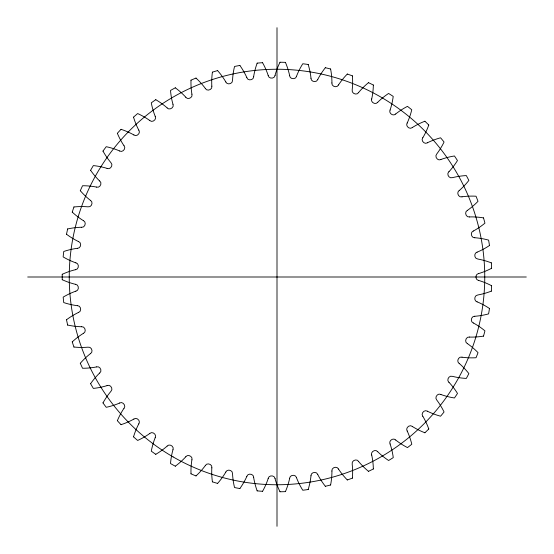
<?xml version="1.0" encoding="UTF-8"?>
<svg xmlns="http://www.w3.org/2000/svg" width="554" height="554" viewBox="0 0 554 554"><rect width="100%" height="100%" fill="white"/><g stroke="black" fill="none" stroke-linecap="round" stroke-linejoin="round"><path stroke-width="0.83" d="M331.874 82.968C331.361 86.556 336.977 88.252 338.536 84.984M211.877 467.832C212.584 464.28 207.064 462.292 205.333 465.471M310.939 475.761C310.808 472.146 316.576 471.059 317.774 474.473M253.69 76.715C253.621 80.33 247.811 81.106 246.793 77.636M191.961 459.827C193.034 456.378 187.764 453.802 185.708 456.787M289.617 478.24C289.874 474.633 295.725 474.162 296.556 477.686M371.644 98.951C370.384 102.352 375.522 105.191 377.731 102.324M275.109 75.372C274.659 78.966 268.794 79.111 268.157 75.559M173.014 449.758C174.434 446.476 169.559 443.345 167.169 446.012M268.157 478.441C268.794 474.882 274.659 475.041 275.109 478.628M390.037 110.024C388.423 113.265 393.229 116.638 395.729 114.02M296.529 76.383C295.878 79.631 289.846 79.506 289.617 75.76M155.238 437.722C157.011 434.578 152.412 430.95 149.767 433.429M246.793 476.364C247.811 472.887 253.621 473.67 253.69 477.285M407.142 122.981C405.189 126.042 409.621 129.899 412.377 127.565M317.774 79.527C316.576 82.948 310.808 81.853 310.939 78.239M138.846 423.872C140.945 420.929 136.755 416.83 133.86 419.018M225.776 472.022C227.154 468.677 232.853 470.069 232.535 473.677A72.983 72.983 0 0 0 234.536 487.534A214.793 214.793 0 0 0 239.924 488.566M422.778 137.69C420.507 140.522 424.502 144.829 427.494 142.8M124.061 408.291C126.326 405.902 122.78 401.027 119.574 402.993M358.597 92.608C356.7 95.71 351.305 93.397 352.185 89.9A72.983 72.983 0 0 0 352.406 75.905M448.927 171.65C446.122 173.942 449.107 178.99 452.466 177.647A72.983 72.983 0 0 1 466.309 175.57A214.793 214.793 0 0 1 468.857 180.424A72.983 72.983 0 0 1 459.197 190.576M99.706 373.05C102.622 370.917 99.928 365.709 96.5 366.873M459.155 190.528C456.115 192.501 458.553 197.84 462.029 196.864M90.503 353.66C93.633 351.845 91.5 346.382 87.968 347.178A72.983 72.983 0 0 1 73.966 347.026M467.313 210.375C464.086 212.016 465.935 217.59 469.501 216.981M83.412 333.397C86.715 331.936 85.177 326.271 81.576 326.687M473.317 230.983C469.93 232.271 471.184 238.005 474.785 237.784M78.509 312.504C81.95 311.396 81.029 305.6 77.408 305.635M477.098 252.112C473.594 253.033 474.224 258.87 477.839 259.03A72.983 72.983 0 0 1 491.301 262.859M440.908 159.559C437.708 161.262 434.218 156.54 436.76 153.977A72.983 72.983 0 0 0 444.059 142.025A214.793 214.793 0 0 0 440.575 137.794A72.983 72.983 0 0 0 427.466 142.745M75.863 291.203C79.402 290.469 79.097 284.611 75.489 284.257M107.074 385.549C110.35 384.026 113.612 388.915 110.918 391.346A72.983 72.983 0 0 0 102.996 402.89M478.608 273.524C475.027 274.064 475.034 279.936 478.608 280.476M75.489 269.743C79.09 269.389 79.409 263.531 75.863 262.797M77.408 248.365C81.022 248.4 81.964 242.604 78.509 241.496M474.785 316.216C471.177 315.995 469.937 321.729 473.317 323.017M81.576 227.313C85.171 227.729 86.729 222.071 83.412 220.603M27.7 277L526.3 277M469.501 337.019C465.928 336.41 464.093 341.984 467.313 343.625M462.029 357.136C458.546 356.16 456.129 361.499 459.155 363.472M96.5 187.127C99.921 188.291 102.635 183.09 99.706 180.95M107.074 168.451C110.35 169.974 113.612 165.085 110.918 162.654A72.983 72.983 0 0 1 102.996 151.11M440.908 394.441C437.708 392.738 434.218 397.46 436.76 400.023A72.983 72.983 0 0 1 444.059 411.975A214.793 214.793 0 0 1 440.575 416.206A72.983 72.983 0 0 1 427.466 411.255M477.098 301.888C473.594 300.967 474.224 295.13 477.839 294.97A72.983 72.983 0 0 0 491.301 291.141M119.574 151.007C122.635 152.849 126.395 148.43 124.061 145.709M427.494 411.2C424.496 409.171 420.528 413.485 422.778 416.31M133.86 134.982C136.741 137.163 140.958 133.078 138.846 130.128M412.377 426.435C409.607 424.094 405.209 427.972 407.142 431.019M149.767 120.571C152.398 123.05 157.024 119.429 155.238 116.278M90.503 200.34C93.633 202.155 91.5 207.618 87.968 206.822A72.983 72.983 0 0 0 73.966 206.974M395.729 439.98C393.222 437.362 388.437 440.742 390.037 443.976M167.169 107.988C169.247 110.571 174.538 107.677 173.014 104.242M377.731 451.676C375.522 448.802 370.391 451.655 371.644 455.049M448.927 382.35C446.122 380.058 449.107 375.01 452.466 376.353A72.983 72.983 0 0 0 466.309 378.43A214.793 214.793 0 0 0 468.857 373.576A72.983 72.983 0 0 0 459.197 363.424M185.708 97.213C187.758 100.191 193.041 97.629 191.961 94.173M358.597 461.392C356.7 458.29 351.305 460.603 352.185 464.1A72.983 72.983 0 0 1 352.406 478.095M205.333 88.529C207.058 91.708 212.584 89.72 211.877 86.168M338.536 469.016C336.977 465.755 331.361 467.444 331.874 471.032M225.776 81.978C227.154 85.323 232.853 83.931 232.535 80.323A72.983 72.983 0 0 1 234.536 66.466A214.793 214.793 0 0 1 239.924 65.434M277 27.7L277 526.3M491.62 285.67A214.793 214.793 0 0 1 491.322 291.189M489.48 308.433A214.793 214.793 0 0 1 488.6 313.889A72.983 72.983 0 0 1 474.792 316.279M483.483 336.174A214.793 214.793 0 0 0 484.937 330.842A72.983 72.983 0 0 0 473.351 322.961M428.81 428.948A214.793 214.793 0 0 1 424.856 432.806M373.41 468.94A214.793 214.793 0 0 1 368.438 471.357M352.462 478.102A214.793 214.793 0 0 1 347.261 479.979M330.655 484.985A214.793 214.793 0 0 1 325.288 486.294M308.246 489.507A214.793 214.793 0 0 1 302.768 490.242A72.983 72.983 0 0 1 296.494 477.714M285.483 491.627A214.793 214.793 0 0 1 279.957 491.772M262.617 491.308A214.793 214.793 0 0 1 257.111 490.872M217.639 483.427A214.793 214.793 0 0 1 212.348 481.835M196.033 475.948A214.793 214.793 0 0 1 190.943 473.802M175.348 466.219A214.793 214.793 0 0 1 170.514 463.539A72.983 72.983 0 0 1 172.952 449.737M155.812 454.342A214.793 214.793 0 0 1 151.29 451.164A72.983 72.983 0 0 1 155.175 437.702M133.486 436.815A214.793 214.793 0 0 0 137.648 440.451A72.983 72.983 0 0 0 149.802 433.484M121.063 424.717A214.793 214.793 0 0 1 117.316 420.652M102.947 402.869A214.793 214.793 0 0 0 106.243 407.301A72.983 72.983 0 0 0 119.602 403.056M90.558 383.652A214.793 214.793 0 0 0 93.363 388.416A72.983 72.983 0 0 0 107.095 385.612M80.275 363.23A214.793 214.793 0 0 0 82.56 368.265A72.983 72.983 0 0 0 96.514 366.935M73.959 347.081A214.793 214.793 0 0 1 72.228 341.832M67.664 325.101A214.793 214.793 0 0 1 66.494 319.7M62.228 279.763A214.793 214.793 0 0 1 62.228 274.237M66.494 234.3A214.793 214.793 0 0 1 67.664 228.899M72.228 212.168A214.793 214.793 0 0 1 73.959 206.919M80.275 190.77A214.793 214.793 0 0 1 82.56 185.735A72.983 72.983 0 0 1 96.514 187.065M90.558 170.348A214.793 214.793 0 0 1 93.363 165.584A72.983 72.983 0 0 1 107.095 168.388M102.947 151.131A214.793 214.793 0 0 1 106.243 146.699A72.983 72.983 0 0 1 119.602 150.944M117.316 133.348A214.793 214.793 0 0 1 121.063 129.283M133.486 117.185A214.793 214.793 0 0 1 137.648 113.549A72.983 72.983 0 0 1 149.802 120.516M155.812 99.658A214.793 214.793 0 0 0 151.29 102.836A72.983 72.983 0 0 0 155.175 116.298M175.348 87.781A214.793 214.793 0 0 0 170.514 90.461A72.983 72.983 0 0 0 172.952 104.263M190.943 80.198A214.793 214.793 0 0 1 196.033 78.052M212.348 72.165A214.793 214.793 0 0 1 217.639 70.573M257.111 63.128A214.793 214.793 0 0 1 262.617 62.692M279.957 62.228A214.793 214.793 0 0 1 285.483 62.373M308.246 64.493A214.793 214.793 0 0 0 302.768 63.758A72.983 72.983 0 0 0 296.494 76.286M325.288 67.706A214.793 214.793 0 0 1 330.655 69.015M347.261 74.021A214.793 214.793 0 0 1 352.462 75.898M368.438 82.643A214.793 214.793 0 0 1 373.41 85.06M424.856 121.194A214.793 214.793 0 0 1 428.81 125.052M483.483 217.826A214.793 214.793 0 0 1 484.937 223.158A72.983 72.983 0 0 1 473.351 231.039M489.48 245.567A214.793 214.793 0 0 0 488.6 240.111A72.983 72.983 0 0 0 474.792 237.721M491.322 262.811A214.793 214.793 0 0 1 491.62 268.33M462.022 357.205A72.983 72.983 0 0 0 476.018 357.739A214.793 214.793 0 0 0 478.033 352.642A72.983 72.983 0 0 0 467.354 343.57M483.469 336.126A72.983 72.983 0 0 1 469.494 337.081M477.119 301.826A72.983 72.983 0 0 1 489.452 308.474M478.628 280.414A72.983 72.983 0 0 1 491.592 285.719M491.592 268.281A72.983 72.983 0 0 1 478.628 273.586M489.452 245.526A72.983 72.983 0 0 1 477.119 252.174M469.494 216.919A72.983 72.983 0 0 1 483.469 217.874M467.354 210.43A72.983 72.983 0 0 0 477.998 201.324A214.793 214.793 0 0 0 476.024 196.213A72.983 72.983 0 0 0 462.022 196.795M448.975 171.698A72.983 72.983 0 0 0 457.459 160.549A214.793 214.793 0 0 0 454.446 155.972A72.983 72.983 0 0 0 440.887 159.497M428.768 125.031A72.983 72.983 0 0 1 422.834 137.724M412.342 127.51A72.983 72.983 0 0 1 424.87 121.243M407.204 123.009A72.983 72.983 0 0 0 411.754 109.761A214.793 214.793 0 0 0 407.453 106.361A72.983 72.983 0 0 0 395.688 113.972M390.099 110.045A72.983 72.983 0 0 0 393.215 96.389A214.793 214.793 0 0 0 388.576 93.46A72.983 72.983 0 0 0 377.69 102.282M373.354 85.06A72.983 72.983 0 0 1 371.713 98.972M358.542 92.566A72.983 72.983 0 0 1 368.472 82.684M338.48 84.942A72.983 72.983 0 0 1 347.296 74.063M330.606 69.028A72.983 72.983 0 0 1 331.936 82.968M317.719 79.499A72.983 72.983 0 0 1 325.33 67.74M308.197 64.506A72.983 72.983 0 0 1 311.002 78.232M285.435 62.394A72.983 72.983 0 0 1 289.68 75.746M275.047 75.351A72.983 72.983 0 0 1 279.999 62.249M262.575 62.713A72.983 72.983 0 0 1 268.219 75.538M253.621 76.701A72.983 72.983 0 0 1 257.16 63.149M239.882 65.462A72.983 72.983 0 0 1 246.855 77.608M217.604 70.607A72.983 72.983 0 0 1 225.831 81.944M211.815 86.168A72.983 72.983 0 0 1 212.404 72.172M196.005 78.086A72.983 72.983 0 0 1 205.389 88.488M191.899 94.18A72.983 72.983 0 0 1 190.998 80.198M175.32 87.823A72.983 72.983 0 0 1 185.756 97.165M155.785 99.706A72.983 72.983 0 0 1 167.156 107.885M138.784 130.162A72.983 72.983 0 0 1 133.535 117.171M121.049 129.331A72.983 72.983 0 0 1 133.888 134.927M123.957 145.681A72.983 72.983 0 0 1 117.365 133.327M99.658 180.999A72.983 72.983 0 0 1 90.6 170.32M90.461 200.396A72.983 72.983 0 0 1 80.316 190.735M83.377 220.658A72.983 72.983 0 0 1 72.262 212.134M67.671 228.947A72.983 72.983 0 0 1 81.576 227.244M78.481 241.558A72.983 72.983 0 0 1 66.528 234.259M77.394 248.303A72.983 72.983 0 0 0 63.752 251.474A214.793 214.793 0 0 0 63.149 256.918A72.983 72.983 0 0 0 75.843 262.859M62.249 274.285A72.983 72.983 0 0 1 75.476 269.68M75.476 284.32A72.983 72.983 0 0 1 62.249 279.715M75.843 291.141A72.983 72.983 0 0 0 63.177 297.124A214.793 214.793 0 0 0 63.738 302.574A72.983 72.983 0 0 0 77.394 305.697M66.528 319.741A72.983 72.983 0 0 1 78.481 312.442M81.576 326.756A72.983 72.983 0 0 1 67.671 325.053M72.262 341.866A72.983 72.983 0 0 1 83.377 333.342M80.316 363.265A72.983 72.983 0 0 1 90.461 353.604M90.6 383.68A72.983 72.983 0 0 1 99.658 373.001M117.365 420.673A72.983 72.983 0 0 1 123.957 408.319M133.888 419.073A72.983 72.983 0 0 1 121.049 424.669M133.535 436.829A72.983 72.983 0 0 1 138.784 423.838M167.156 446.115A72.983 72.983 0 0 1 155.785 454.294M185.756 456.835A72.983 72.983 0 0 1 175.32 466.177M190.998 473.802A72.983 72.983 0 0 1 191.899 459.82M205.389 465.512A72.983 72.983 0 0 1 196.005 475.914M212.404 481.828A72.983 72.983 0 0 1 211.815 467.832M225.831 472.056A72.983 72.983 0 0 1 217.604 483.393M246.855 476.392A72.983 72.983 0 0 1 239.882 488.538M257.16 490.851A72.983 72.983 0 0 1 253.621 477.299M268.219 478.462A72.983 72.983 0 0 1 262.575 491.287M279.999 491.751A72.983 72.983 0 0 1 275.047 478.649M289.68 478.254A72.983 72.983 0 0 1 285.435 491.606M311.002 475.768A72.983 72.983 0 0 1 308.197 489.494M325.33 486.26A72.983 72.983 0 0 1 317.719 474.501M331.936 471.032A72.983 72.983 0 0 1 330.606 484.972M347.296 479.937A72.983 72.983 0 0 1 338.48 469.058M368.472 471.316A72.983 72.983 0 0 1 358.542 461.434M371.713 455.028A72.983 72.983 0 0 1 373.354 468.94M377.69 451.718A72.983 72.983 0 0 0 388.603 460.492A214.793 214.793 0 0 0 393.264 457.604A72.983 72.983 0 0 0 390.099 443.955M395.688 440.028A72.983 72.983 0 0 0 407.481 447.59A214.793 214.793 0 0 0 411.802 444.225A72.983 72.983 0 0 0 407.204 430.991M424.87 432.757A72.983 72.983 0 0 1 412.342 426.49M422.834 416.276A72.983 72.983 0 0 1 428.768 428.969M440.887 394.503A72.983 72.983 0 0 0 454.453 397.98A214.793 214.793 0 0 0 457.5 393.423A72.983 72.983 0 0 0 448.975 382.302M173.125 456.918A207.75 207.75 0 0 0 484.75 277A207.75 207.75 0 0 0 173.125 97.082A207.75 207.75 0 0 0 173.125 456.918"/></g></svg>
